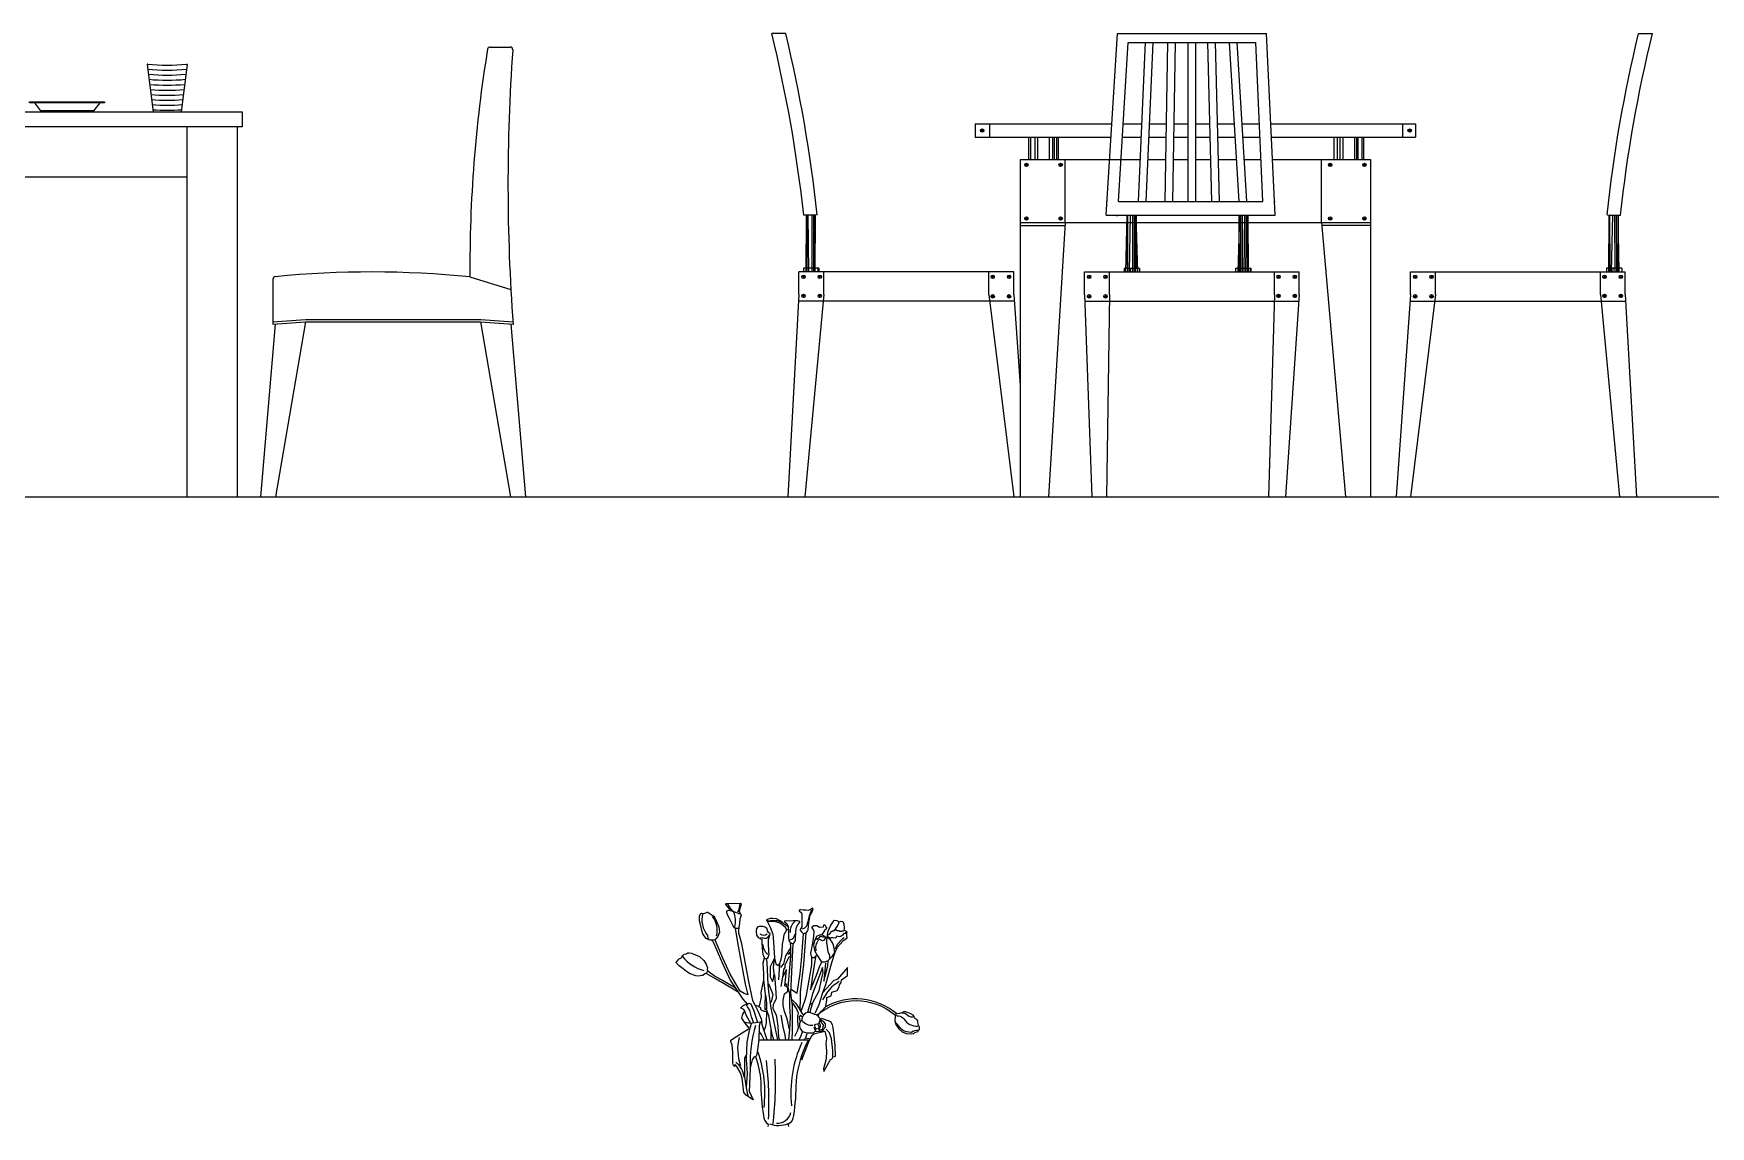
# Model space of a CAD drawing. Header units: inches. Extents: x 10 to 52.5, y 12.2 to 37.
# Drawn here: x 38.372 to 41.726, y 21.938 to 24.125 of the extents above; entities that cross this region are included whole.
import ezdxf

# ---------------------------------------------------------------- set-up
doc = ezdxf.new("R2010")
doc.units = ezdxf.units.IN
doc.header["$MEASUREMENT"] = 0
doc.layers.add('02', color=2, linetype='Continuous')
doc.layers.add('1', color=1, linetype='Continuous')

msp = doc.modelspace()

# ---------------------------------------------------------------- linework, layer by layer
at = {"layer": '02'}
for p, q in [((38.5997, 24.0627), (38.6115, 23.9677)), ((38.6794, 24.0627), (38.6675, 23.9677)), ((38.3739, 23.9857), (38.3864, 23.9697)), ((38.5049, 23.9857), (38.4924, 23.9697)), ((38.3856, 23.9707), (38.4932, 23.9707)), ((40.3666, 23.8727), (40.3666, 23.917)), ((40.375, 23.8727), (40.375, 23.917)), ((40.4108, 23.8727), (40.4108, 23.917)), ((40.4139, 23.8727), (40.4139, 23.917)), ((40.4186, 23.8727), (40.4186, 23.917)), ((40.9797, 23.8727), (40.9797, 23.917)), ((40.9855, 23.8727), (40.9855, 23.917)), ((41.0186, 23.8727), (41.0186, 23.917)), ((41.0213, 23.8727), (41.0213, 23.917)), ((41.0291, 23.8727), (41.0291, 23.917)), ((38.0994, 23.8377), (38.6794, 23.8377)), ((39.9173, 23.6477), (39.9179, 23.7614)), ((39.9196, 23.6477), (39.9192, 23.7614)), ((39.9224, 23.6477), (39.9213, 23.7614)), ((39.9294, 23.6477), (39.9291, 23.7614)), ((39.9328, 23.6477), (39.9325, 23.7614)), ((39.9346, 23.6553), (39.9346, 23.7614)), ((39.9356, 23.6477), (39.9359, 23.7614)), ((40.5567, 23.6477), (40.5594, 23.7614)), ((40.5608, 23.6477), (40.5607, 23.7614)), ((40.5636, 23.6477), (40.5662, 23.7614)), ((40.5706, 23.6477), (40.5706, 23.7614)), ((40.574, 23.6477), (40.574, 23.7614)), ((40.5761, 23.6553), (40.5761, 23.7614)), ((40.5768, 23.6477), (40.5771, 23.7614)), ((40.5808, 23.6477), (40.5774, 23.7614)), ((40.7813, 23.6477), (40.7846, 23.7614)), ((40.7836, 23.6477), (40.7833, 23.7614)), ((40.7864, 23.6477), (40.7866, 23.7614)), ((40.7897, 23.6477), (40.7901, 23.7614)), ((40.7934, 23.6477), (40.7945, 23.7614)), ((40.7968, 23.6477), (40.7979, 23.7614)), ((40.7996, 23.6477), (40.8, 23.7614)), ((40.8019, 23.6477), (40.8013, 23.7614)), ((41.5228, 23.6477), (41.5234, 23.7614)), ((41.5251, 23.6477), (41.5247, 23.7614)), ((41.5279, 23.6477), (41.5302, 23.7614)), ((41.5349, 23.6477), (41.5346, 23.7614)), ((41.5383, 23.6477), (41.538, 23.7614)), ((41.5411, 23.6477), (41.5411, 23.7614)), ((41.5434, 23.6477), (41.5414, 23.7614)), ((39.941, 23.6477), (39.941, 23.6553)), ((40.5669, 23.6477), (40.5669, 23.6553)), ((40.8059, 23.6477), (40.8059, 23.6553)), ((41.5313, 23.6477), (41.5313, 23.6553)), ((38.851, 23.6332), (38.851, 23.5431)), ((39.245, 23.6377), (39.3265, 23.6127)), ((38.8557, 23.5434), (38.826, 23.1977)), ((38.916, 23.5477), (38.856, 23.1977)), ((38.916, 23.5477), (39.266, 23.5477)), ((39.266, 23.5477), (39.3261, 23.1977)), ((39.3264, 23.5434), (39.3561, 23.1977)), ((39.8227, 22.1113), (39.9219, 22.1113)), ((39.8415, 21.9381), (39.8415, 21.9381)), ((39.8822, 21.9381), (39.8822, 21.9381))]:
    msp.add_line(p, q, dxfattribs=at)
for points in [[(39.9124, 23.7612, 0.033214), (39.8484, 24.1247, 0.033214)], [(39.9394, 23.7622, 0.032162), (39.8765, 24.1247, 0.032162)], [(41.519, 23.7622, -0.032162), (41.5819, 24.1247)], [(41.546, 23.7612, -0.033214), (41.61, 24.1247)], [(39.2803, 24.0936, 0.04286), (39.245, 23.6377)], [(39.245, 23.6377, 0.050178), (38.8556, 23.6381)], [(38.8507, 23.5481), (38.9158, 23.5527, -0.017552), (38.9163, 23.5527), (39.2661, 23.5527, -0.017552), (39.2666, 23.5526), (39.3318, 23.5481)], [(38.851, 23.5431), (38.916, 23.5477, -0.017552), (38.9162, 23.5477)], [(39.266, 23.5477, -0.017552), (39.2662, 23.5477), (39.3314, 23.5431)], [(39.7108, 22.3645, 0.173191), (39.7102, 22.3416, 0.123035), (39.7199, 22.3201, 0.096598), (39.7224, 22.3116, 0.096598)], [(40.0961, 22.1607, 0.068246), (40.102, 22.1592, -0.202931), (40.1127, 22.1532, 0.273528), (40.1405, 22.1389, 0.273528)], [(40.0973, 22.1464, 0.310161), (40.1277, 22.1269, -0.148959), (40.1417, 22.1309)], [(40.1085, 22.1655, -0.214359), (40.1203, 22.1609, 0.272116), (40.1333, 22.1578, 0.272116)], [(39.9219, 22.1113, 0.100741), (39.8971, 22.0276, -0.035429), (39.8919, 21.9601, -0.225476), (39.8822, 21.9427)], [(39.8161, 22.0779, -0.058912), (39.8266, 22.0276, 0.035429), (39.8318, 21.9601, 0.225476), (39.8415, 21.9427)]]:
    msp.add_lwpolyline(points, format="xyb", dxfattribs=at)
for points in [[(39.8765, 24.1247), (39.8484, 24.1247)], [(40.5171, 23.7614), (40.5401, 24.1247)], [(40.5401, 24.1247), (40.8378, 24.1247)], [(40.8551, 23.7613), (40.8378, 24.1247)], [(41.5819, 24.1247), (41.61, 24.1247)], [(39.2852, 24.0977), (39.3256, 24.0977)], [(40.5422, 23.7884), (40.561, 24.1067)], [(40.561, 24.1067), (40.8166, 24.1067)], [(40.5955, 24.1074), (40.5811, 23.7884)], [(40.6108, 24.1067), (40.5964, 23.7884)], [(40.6398, 24.1069), (40.6347, 23.7887)], [(40.6551, 24.1067), (40.65, 23.7884)], [(40.6807, 24.1067), (40.6806, 23.7884)], [(40.696, 24.1067), (40.6959, 23.7884)], [(40.7202, 24.1067), (40.7281, 23.7884)], [(40.7355, 24.1071), (40.7434, 23.7884)], [(40.7631, 24.1067), (40.7824, 23.7883)], [(40.7783, 24.1076), (40.7977, 23.7883)], [(40.8306, 23.7883), (40.8166, 24.1067)], [(38.4924, 23.9677), (38.4924, 23.9697), (38.3864, 23.9697), (38.3864, 23.9677)], [(40.2555, 23.944), (40.5287, 23.944)], [(40.2555, 23.944), (40.2555, 23.917)], [(40.2841, 23.944), (40.2841, 23.917)], [(40.5514, 23.944), (40.5881, 23.944)], [(40.6034, 23.944), (40.6372, 23.944)], [(40.6525, 23.944), (40.6806, 23.944)], [(40.6959, 23.944), (40.7242, 23.944)], [(40.7395, 23.944), (40.7729, 23.944)], [(40.7883, 23.944), (40.8237, 23.944)], [(40.8464, 23.944), (41.136, 23.944)], [(41.11, 23.944), (41.11, 23.917)], [(41.136, 23.944), (41.136, 23.917)], [(38.6794, 23.1977), (38.6794, 23.9377)], [(38.7794, 23.9377), (38.7794, 23.1977)], [(40.2555, 23.917), (40.527, 23.917)], [(40.2658, 23.9306), (40.2728, 23.9305)], [(40.2694, 23.934), (40.2695, 23.9271)], [(40.3618, 23.917), (40.3618, 23.8727)], [(40.3798, 23.917), (40.3798, 23.8727)], [(40.4034, 23.917), (40.4034, 23.8727)], [(40.4214, 23.917), (40.4214, 23.8727)], [(40.5498, 23.917), (40.5869, 23.917)], [(40.6022, 23.917), (40.6368, 23.917)], [(40.6521, 23.917), (40.6806, 23.917)], [(40.6959, 23.917), (40.7249, 23.917)], [(40.7402, 23.917), (40.7746, 23.917)], [(40.7899, 23.917), (40.8249, 23.917)], [(40.8477, 23.917), (41.136, 23.917)], [(40.9723, 23.917), (40.9723, 23.8727)], [(40.9903, 23.917), (40.9903, 23.8727)], [(41.0138, 23.917), (41.0138, 23.8727)], [(41.0318, 23.917), (41.0318, 23.8727)], [(41.1209, 23.9306), (41.1278, 23.9305)], [(41.1245, 23.934), (41.1246, 23.9271)], [(40.3455, 23.8727), (40.3455, 23.1977)], [(40.3455, 23.8727), (40.5849, 23.8727)], [(40.3543, 23.8618), (40.3613, 23.8618)], [(40.358, 23.8653), (40.358, 23.8584)], [(40.4227, 23.8618), (40.4297, 23.8618)], [(40.4264, 23.8653), (40.4264, 23.8584)], [(40.4355, 23.7467), (40.4355, 23.8727)], [(40.6002, 23.8727), (40.6361, 23.8727)], [(40.6514, 23.8727), (40.6806, 23.8727)], [(40.6959, 23.8727), (40.726, 23.8727)], [(40.7413, 23.8727), (40.7773, 23.8727)], [(40.7926, 23.8727), (40.8269, 23.8727)], [(40.8498, 23.8727), (41.046, 23.8727)], [(40.9476, 23.7467), (40.9476, 23.8727)], [(40.9618, 23.8618), (40.9687, 23.8618)], [(40.9654, 23.8653), (40.9655, 23.8584)], [(41.0302, 23.8618), (41.0371, 23.8618)], [(41.0338, 23.8653), (41.0339, 23.8584)], [(41.046, 23.8727), (41.046, 23.1977)], [(40.5172, 23.7884), (40.5196, 23.7884)], [(40.5422, 23.7884), (40.8306, 23.7883)], [(40.8531, 23.7883), (40.8551, 23.7883)], [(39.9394, 23.7622), (39.9124, 23.7612)], [(39.9359, 23.7612), (39.9124, 23.7612)], [(40.3455, 23.7467), (41.046, 23.7467)], [(40.3543, 23.7547), (40.3613, 23.7546)], [(40.358, 23.7581), (40.358, 23.7512)], [(40.4355, 23.7467), (40.4018, 23.1977)], [(40.4227, 23.7547), (40.4297, 23.7546)], [(40.4264, 23.7581), (40.4264, 23.7512)], [(40.5171, 23.7614), (40.8551, 23.7613)], [(40.5396, 23.7594), (40.5397, 23.7614)], [(40.5594, 23.7614), (40.5594, 23.6553)], [(40.5774, 23.7614), (40.5774, 23.6553)], [(40.8326, 23.7597), (40.8325, 23.7613)], [(40.9476, 23.7467), (40.9958, 23.1977)], [(40.9618, 23.7547), (40.9687, 23.7546)], [(40.9654, 23.7581), (40.9655, 23.7512)], [(41.0302, 23.7547), (41.0371, 23.7546)], [(41.0338, 23.7581), (41.0339, 23.7512)], [(41.519, 23.7622), (41.546, 23.7612)], [(41.5225, 23.7612), (41.546, 23.7612)], [(41.5234, 23.7614), (41.5234, 23.6553)], [(41.5414, 23.7614), (41.5414, 23.6553)], [(40.3455, 23.7405), (40.4355, 23.7405)], [(40.9476, 23.7412), (41.046, 23.7412)], [(40.3324, 23.6477), (39.903, 23.6477)], [(39.903, 23.6027), (39.903, 23.6477)], [(39.9123, 23.6553), (39.9123, 23.6477)], [(39.9429, 23.6553), (39.9123, 23.6553)], [(39.9429, 23.6553), (39.9429, 23.6477)], [(39.9528, 23.6027), (39.9528, 23.6477)], [(40.2826, 23.6027), (40.2826, 23.6477)], [(40.3324, 23.6027), (40.3324, 23.6477)], [(40.474, 23.6027), (40.474, 23.6477)], [(40.474, 23.6477), (40.9034, 23.6477)], [(40.5238, 23.6027), (40.5238, 23.6477)], [(40.5535, 23.6553), (40.5535, 23.6477)], [(40.5535, 23.6553), (40.5841, 23.6553)], [(40.5841, 23.6553), (40.5841, 23.6477)], [(40.7762, 23.6553), (40.7762, 23.6477)], [(40.7762, 23.6553), (40.8069, 23.6553)], [(40.8069, 23.6553), (40.8069, 23.6477)], [(40.8536, 23.6027), (40.8536, 23.6477)], [(40.9034, 23.6027), (40.9034, 23.6477)], [(41.126, 23.6477), (41.5554, 23.6477)], [(41.126, 23.6027), (41.126, 23.6477)], [(41.1758, 23.6027), (41.1758, 23.6477)], [(41.5056, 23.6027), (41.5056, 23.6477)], [(41.5178, 23.6553), (41.5178, 23.6477)], [(41.5484, 23.6553), (41.5178, 23.6553)], [(41.5484, 23.6553), (41.5484, 23.6477)], [(41.5554, 23.6027), (41.5554, 23.6477)], [(39.9154, 23.6379), (39.9085, 23.6378)], [(39.9118, 23.6413), (39.9117, 23.6344)], [(39.948, 23.6379), (39.9411, 23.6378)], [(39.9444, 23.6413), (39.9443, 23.6344)], [(40.2939, 23.6379), (40.287, 23.6378)], [(40.2903, 23.6413), (40.2902, 23.6344)], [(40.3266, 23.6379), (40.3196, 23.6378)], [(40.323, 23.6413), (40.3229, 23.6344)], [(40.4799, 23.6379), (40.4868, 23.6378)], [(40.4835, 23.6413), (40.4836, 23.6344)], [(40.5125, 23.6379), (40.5194, 23.6378)], [(40.5161, 23.6413), (40.5162, 23.6344)], [(40.8584, 23.6379), (40.8653, 23.6378)], [(40.862, 23.6413), (40.8621, 23.6344)], [(40.891, 23.6379), (40.898, 23.6378)], [(40.8946, 23.6413), (40.8947, 23.6344)], [(41.1318, 23.6379), (41.1388, 23.6378)], [(41.1354, 23.6413), (41.1355, 23.6344)], [(41.1644, 23.6379), (41.1714, 23.6378)], [(41.1681, 23.6413), (41.1681, 23.6344)], [(41.5103, 23.6379), (41.5173, 23.6378)], [(41.514, 23.6413), (41.514, 23.6344)], [(41.543, 23.6379), (41.5499, 23.6378)], [(41.5466, 23.6413), (41.5467, 23.6344)], [(39.903, 23.6027), (39.8807, 23.1977)], [(40.3317, 23.5892), (39.9039, 23.5892)], [(39.9154, 23.5997), (39.9085, 23.5996)], [(39.9118, 23.6031), (39.9117, 23.5962)], [(39.9528, 23.6027), (39.9147, 23.1977)], [(39.948, 23.5997), (39.9411, 23.5996)], [(39.9444, 23.6031), (39.9443, 23.5962)], [(40.2826, 23.6027), (40.3323, 23.1977)], [(40.2939, 23.5988), (40.287, 23.5988)], [(40.2903, 23.6023), (40.2902, 23.5953)], [(40.3266, 23.5988), (40.3196, 23.5988)], [(40.323, 23.6023), (40.3229, 23.5953)], [(40.3324, 23.6027), (40.3455, 23.4202)], [(40.474, 23.6027), (40.4889, 23.1977)], [(40.4748, 23.5892), (40.9025, 23.5892)], [(40.4799, 23.5988), (40.4868, 23.5988)], [(40.4835, 23.6023), (40.4836, 23.5953)], [(40.5125, 23.5988), (40.5194, 23.5988)], [(40.5161, 23.6023), (40.5162, 23.5953)], [(40.5238, 23.6027), (40.5182, 23.1977)], [(40.8536, 23.6027), (40.8417, 23.1977)], [(40.8584, 23.5997), (40.8653, 23.5996)], [(40.862, 23.6031), (40.8621, 23.5962)], [(40.9034, 23.6027), (40.8757, 23.1977)], [(40.891, 23.5997), (40.898, 23.5996)], [(40.8946, 23.6031), (40.8947, 23.5962)], [(41.126, 23.6027), (41.0969, 23.1977)], [(41.1758, 23.6027), (41.1261, 23.1977)], [(41.1267, 23.5892), (41.5561, 23.5892)], [(41.1318, 23.5988), (41.1388, 23.5988)], [(41.1354, 23.6023), (41.1355, 23.5953)], [(41.1644, 23.5988), (41.1714, 23.5988)], [(41.1681, 23.6023), (41.1681, 23.5953)], [(41.5056, 23.6027), (41.5437, 23.1977)], [(41.5103, 23.5997), (41.5173, 23.5996)], [(41.514, 23.6031), (41.514, 23.5962)], [(41.543, 23.5997), (41.5499, 23.5996)], [(41.5466, 23.6031), (41.5467, 23.5962)], [(41.5554, 23.6027), (41.5777, 23.1977)], [(39.7658, 22.3706), (39.7643, 22.3733), (39.7607, 22.3772), (39.7567, 22.3823), (39.7565, 22.3836), (39.7571, 22.3844), (39.7628, 22.3844), (39.7765, 22.3846), (39.7841, 22.3844), (39.7863, 22.3846), (39.7876, 22.3838), (39.7863, 22.3772), (39.7827, 22.3667)], [(39.7825, 22.3341), (39.7778, 22.3343), (39.7741, 22.3354), (39.7716, 22.3392), (39.7675, 22.3477), (39.7633, 22.3552), (39.7596, 22.3625), (39.7584, 22.3674), (39.7587, 22.3698), (39.7605, 22.3704), (39.762, 22.3708), (39.7678, 22.3697), (39.7763, 22.3667), (39.7825, 22.3644), (39.7854, 22.3642), (39.7856, 22.365), (39.7846, 22.3665), (39.7827, 22.3667)], [(39.9035, 22.3704), (39.9034, 22.3693), (39.9077, 22.3658), (39.9088, 22.3624), (39.9087, 22.3375), (39.9066, 22.3344), (39.905, 22.3317), (39.9079, 22.3272), (39.9117, 22.3232), (39.915, 22.3246), (39.9168, 22.3245), (39.9175, 22.3257), (39.9201, 22.3289), (39.9214, 22.3313), (39.9219, 22.3392), (39.9232, 22.3503), (39.9251, 22.3605), (39.9296, 22.3674), (39.9312, 22.3727), (39.9303, 22.3745), (39.9282, 22.3738), (39.9253, 22.3717), (39.9211, 22.3701), (39.9167, 22.3706), (39.9113, 22.3711), (39.9067, 22.3716), (39.905, 22.3717), (39.9035, 22.3704)], [(39.7306, 22.3091), (39.7292, 22.3107), (39.7261, 22.3107), (39.7224, 22.3116), (39.7171, 22.3144), (39.7132, 22.3197), (39.7108, 22.3236), (39.7088, 22.3302), (39.7066, 22.3394), (39.7042, 22.3492), (39.704, 22.3595), (39.7066, 22.3643), (39.7086, 22.3648), (39.7129, 22.3643), (39.7169, 22.3652), (39.7193, 22.3667), (39.7208, 22.3665), (39.7235, 22.365), (39.7294, 22.361), (39.7329, 22.3586), (39.7344, 22.3556), (39.7386, 22.3468), (39.7425, 22.3376), (39.7439, 22.3271), (39.741, 22.3181), (39.7362, 22.3127), (39.7349, 22.3113), (39.7311, 22.3105), (39.7292, 22.3107)], [(39.7752, 22.3351), (39.7801, 22.3059), (39.7955, 22.2225), (39.8006, 22.2013), (39.7935, 22.2039), (39.7852, 22.209), (39.7653, 22.243), (39.7505, 22.2745), (39.7351, 22.311)], [(39.7854, 22.3642), (39.7869, 22.3629), (39.7873, 22.3605), (39.7858, 22.3569), (39.7846, 22.3537), (39.7839, 22.345), (39.7827, 22.3364), (39.7825, 22.3341)], [(39.8334, 22.2751), (39.8363, 22.2739), (39.8379, 22.2732), (39.8407, 22.2752), (39.8419, 22.2776), (39.8434, 22.2829), (39.8427, 22.2875), (39.8427, 22.2901), (39.8419, 22.3025), (39.8421, 22.3122), (39.845, 22.3209), (39.8452, 22.3234), (39.8423, 22.3264), (39.8399, 22.3298), (39.8393, 22.3341), (39.8383, 22.3349), (39.8348, 22.3371), (39.8314, 22.3383), (39.8233, 22.3379), (39.8208, 22.3373), (39.818, 22.3339), (39.8176, 22.3296), (39.818, 22.3209), (39.8213, 22.3161), (39.8263, 22.3138), (39.8271, 22.3153), (39.8286, 22.3161), (39.8306, 22.3155), (39.8342, 22.3145), (39.8385, 22.3151), (39.8395, 22.3163), (39.8417, 22.3181), (39.8438, 22.3205), (39.8451, 22.3221)], [(39.8378, 22.3515), (39.8456, 22.3371), (39.8504, 22.323), (39.852, 22.3078), (39.8539, 22.2751), (39.857, 22.2637), (39.8615, 22.2601), (39.8648, 22.2642), (39.8657, 22.2691), (39.8687, 22.2786), (39.8693, 22.2885), (39.8699, 22.3026), (39.8723, 22.3119), (39.8735, 22.3224), (39.8789, 22.3314), (39.8819, 22.3326), (39.8819, 22.3365), (39.8789, 22.3395), (39.8735, 22.3431), (39.8693, 22.3467), (39.8642, 22.3503), (39.8579, 22.3536), (39.851, 22.3539), (39.8456, 22.3539), (39.8378, 22.3515), (39.8412, 22.3498), (39.8462, 22.3503), (39.851, 22.3506), (39.8564, 22.3503), (39.86, 22.35), (39.8675, 22.347), (39.8714, 22.3449)], [(39.8819, 22.3326), (39.8819, 22.3297), (39.8822, 22.3176), (39.883, 22.3094), (39.8854, 22.3066), (39.8887, 22.3043), (39.8912, 22.304), (39.8928, 22.3051), (39.8958, 22.3099), (39.8963, 22.313), (39.8968, 22.3282), (39.8979, 22.3368), (39.9006, 22.3417), (39.905, 22.3465), (39.9048, 22.3479), (39.9002, 22.3495), (39.8952, 22.3495), (39.8914, 22.3493), (39.885, 22.349), (39.8784, 22.3492), (39.8752, 22.3488), (39.8738, 22.349), (39.8734, 22.348), (39.8787, 22.3439), (39.8804, 22.3398), (39.8819, 22.3365)], [(39.9398, 22.2807), (39.9374, 22.2805), (39.9361, 22.2777), (39.9325, 22.2753), (39.9301, 22.2753), (39.9284, 22.2777), (39.9272, 22.2798), (39.9268, 22.2846), (39.9279, 22.2911), (39.9314, 22.3087), (39.9329, 22.3189), (39.9331, 22.3288), (39.9307, 22.3332), (39.929, 22.3366), (39.9303, 22.3384), (39.9329, 22.3401), (39.9387, 22.3401), (39.9437, 22.3371), (39.9518, 22.3375), (39.9526, 22.3399), (39.9526, 22.3416), (39.9539, 22.3416), (39.955, 22.3408), (39.9561, 22.3382), (39.9583, 22.3369), (39.9583, 22.3345), (39.957, 22.3325), (39.9542, 22.3301), (39.952, 22.3269), (39.9503, 22.3243), (39.9489, 22.3219), (39.9485, 22.3215)], [(39.9594, 22.3158), (39.9602, 22.3199), (39.9609, 22.3269), (39.965, 22.3384), (39.9709, 22.3468), (39.9741, 22.3507), (39.9787, 22.3503), (39.9832, 22.3473), (39.9872, 22.349), (39.9908, 22.3481), (39.9926, 22.3436), (39.993, 22.3343), (39.9928, 22.3308), (39.9965, 22.3297), (39.9991, 22.3269), (39.9982, 22.326), (39.9982, 22.3202), (39.9987, 22.3156), (39.9974, 22.3132), (39.9908, 22.3091), (39.9802, 22.297), (39.9752, 22.2874), (39.9747, 22.2864)], [(39.7306, 22.3091), (39.748, 22.2687), (39.7653, 22.2309), (39.791, 22.193), (39.7998, 22.1821)], [(39.8154, 22.1802), (39.8109, 22.1898), (39.8019, 22.2315), (39.7884, 22.3033), (39.7826, 22.3245), (39.7826, 22.3341)], [(39.8263, 22.3138), (39.8279, 22.3138), (39.8284, 22.312), (39.8286, 22.307), (39.8294, 22.2948), (39.8306, 22.2823), (39.8322, 22.2792), (39.8332, 22.2758), (39.8334, 22.2751)], [(39.8854, 22.3066), (39.886, 22.2956), (39.886, 22.279), (39.8809, 22.2161), (39.8841, 22.2039), (39.8841, 22.1789), (39.8854, 22.1577), (39.8841, 22.1321), (39.8821, 22.1113)], [(39.8891, 22.1113), (39.8899, 22.1295), (39.8899, 22.1802), (39.8867, 22.2046), (39.8873, 22.2193), (39.8912, 22.304)], [(39.8873, 22.2129), (39.8937, 22.2084), (39.8995, 22.2046), (39.9053, 22.2443), (39.9078, 22.2706), (39.9117, 22.3232)], [(39.9168, 22.3245), (39.9123, 22.2629), (39.9053, 22.2071), (39.9053, 22.193), (39.9046, 22.1731), (39.9072, 22.1686), (39.9156, 22.1917), (39.9181, 22.2007), (39.9265, 22.2495), (39.9284, 22.2623), (39.9284, 22.2777)], [(39.9459, 22.3214), (39.9386, 22.3187), (39.9354, 22.3127), (39.9321, 22.3019), (39.934, 22.29), (39.9402, 22.2797), (39.9473, 22.2683), (39.9489, 22.2675), (39.956, 22.2675), (39.9611, 22.2702), (39.9666, 22.2753), (39.9693, 22.2783), (39.9733, 22.2843), (39.9747, 22.2862), (39.9733, 22.2946), (39.972, 22.3005), (39.9693, 22.3065), (39.966, 22.3114), (39.9609, 22.3152), (39.9573, 22.3157), (39.9538, 22.3182), (39.95, 22.3206), (39.9459, 22.3214)], [(39.9552, 22.3144), (39.9519, 22.3103), (39.9497, 22.3095), (39.9462, 22.3114), (39.9419, 22.3127), (39.9378, 22.3127), (39.9348, 22.3106)], [(39.9383, 22.3135), (39.9443, 22.3163), (39.9465, 22.3192)], [(39.9552, 22.316), (39.9514, 22.3165), (39.9476, 22.3184)], [(39.9552, 22.3144), (39.9571, 22.3157)], [(39.9587, 22.3135), (39.9583, 22.3115), (39.958, 22.3098), (39.958, 22.3083), (39.958, 22.3069), (39.9581, 22.3056), (39.9583, 22.3044), (39.9585, 22.3032), (39.9587, 22.302), (39.9589, 22.3007), (39.9591, 22.2994), (39.9593, 22.298), (39.9595, 22.2967), (39.9596, 22.2954), (39.9598, 22.2941), (39.9599, 22.2929), (39.96, 22.2919), (39.9601, 22.2909), (39.9602, 22.2901), (39.9604, 22.2893), (39.9605, 22.2887), (39.9606, 22.2881), (39.9608, 22.2875), (39.9609, 22.287), (39.9611, 22.2866), (39.9613, 22.2861), (39.9616, 22.2857), (39.9618, 22.2852), (39.9621, 22.2847), (39.9624, 22.2842), (39.9627, 22.2836), (39.963, 22.2829), (39.9632, 22.2822), (39.9635, 22.2813), (39.9638, 22.2804), (39.9639, 22.2795), (39.9641, 22.2785), (39.9641, 22.2775), (39.964, 22.2764), (39.9637, 22.2755), (39.9633, 22.2745)], [(39.9978, 22.3283), (39.9974, 22.3258), (39.995, 22.326), (39.9956, 22.3232), (39.9924, 22.3241), (39.9898, 22.3208), (39.9867, 22.318), (39.9839, 22.3178), (39.9787, 22.3189), (39.977, 22.3167), (39.9754, 22.315), (39.9704, 22.3156), (39.9676, 22.3156), (39.965, 22.3143), (39.9626, 22.3165), (39.96, 22.3165)], [(39.9929, 22.3301), (39.9917, 22.3294), (39.9906, 22.3289), (39.9897, 22.3285), (39.9889, 22.3282), (39.9882, 22.328), (39.9876, 22.3279), (39.9871, 22.3279), (39.9866, 22.3279), (39.9862, 22.3279), (39.9858, 22.328), (39.9855, 22.328), (39.9852, 22.3281), (39.9849, 22.3282), (39.9846, 22.3283), (39.9844, 22.3284), (39.9842, 22.3285), (39.984, 22.3286), (39.9838, 22.3288), (39.9836, 22.3289), (39.9834, 22.329), (39.9832, 22.3291), (39.983, 22.3292), (39.9828, 22.3293), (39.9826, 22.3294), (39.9824, 22.3295), (39.9821, 22.3295), (39.9819, 22.3296), (39.9816, 22.3296), (39.9813, 22.3297), (39.981, 22.3297), (39.9807, 22.3297), (39.9805, 22.3298), (39.9802, 22.3298), (39.98, 22.3298), (39.9797, 22.3298), (39.9795, 22.3298), (39.9793, 22.3298), (39.9791, 22.3299), (39.9789, 22.3299), (39.9786, 22.33), (39.9784, 22.3301), (39.9782, 22.3302), (39.9779, 22.3304), (39.9777, 22.3305), (39.9775, 22.3306), (39.9772, 22.3307), (39.977, 22.3308), (39.9768, 22.3309), (39.9765, 22.3309), (39.9763, 22.3309), (39.9761, 22.3308), (39.9759, 22.3307), (39.9756, 22.3306), (39.9754, 22.3305), (39.9752, 22.3304), (39.9749, 22.3303), (39.9747, 22.3302), (39.9744, 22.3301), (39.9741, 22.3299), (39.9739, 22.3298), (39.9735, 22.3297), (39.9732, 22.3296), (39.9728, 22.3295), (39.9724, 22.3294), (39.972, 22.3292), (39.9715, 22.3291), (39.971, 22.3289), (39.9705, 22.3287), (39.97, 22.3286), (39.9695, 22.3284), (39.969, 22.3282), (39.9685, 22.3281), (39.9681, 22.3279), (39.9677, 22.3278), (39.9674, 22.3276), (39.9671, 22.3274), (39.9668, 22.3273), (39.9666, 22.3271), (39.9664, 22.3269), (39.9662, 22.3267), (39.966, 22.3265), (39.9659, 22.3263), (39.9658, 22.326), (39.9658, 22.3258), (39.9657, 22.3255), (39.9656, 22.3253), (39.9655, 22.325), (39.9653, 22.3247), (39.9652, 22.3245), (39.965, 22.3242), (39.9648, 22.324), (39.9646, 22.3237), (39.9643, 22.3235), (39.9641, 22.3233), (39.9639, 22.3231), (39.9637, 22.3229), (39.9635, 22.3227), (39.9633, 22.3225), (39.9631, 22.3224), (39.9629, 22.3222), (39.9628, 22.322), (39.9626, 22.3219), (39.9624, 22.3217), (39.9622, 22.3215), (39.9619, 22.3214), (39.9617, 22.3212), (39.9615, 22.3211), (39.9613, 22.3211), (39.9611, 22.3211), (39.9609, 22.3213), (39.9608, 22.3216), (39.9608, 22.3221)], [(39.7176, 22.2441), (39.7146, 22.2436), (39.7122, 22.2413), (39.7104, 22.2402), (39.7079, 22.2399), (39.7027, 22.2388), (39.697, 22.2394), (39.6854, 22.2436), (39.6781, 22.2481), (39.6713, 22.2535), (39.6634, 22.2597), (39.6577, 22.2649), (39.6575, 22.2662), (39.66, 22.2694), (39.6612, 22.2713), (39.6637, 22.2742), (39.667, 22.2746), (39.6689, 22.2771), (39.6707, 22.2803), (39.6734, 22.283), (39.6772, 22.2837), (39.6806, 22.2853), (39.6834, 22.2856), (39.6883, 22.2849), (39.704, 22.278), (39.7124, 22.2703), (39.7171, 22.2631), (39.7201, 22.2553), (39.7196, 22.2524), (39.7197, 22.2504), (39.7208, 22.2492), (39.7194, 22.2486), (39.7187, 22.2463), (39.7181, 22.2451), (39.7161, 22.2439)], [(39.8334, 22.2751), (39.8308, 22.2649), (39.8321, 22.2437), (39.8321, 22.2315), (39.8353, 22.2026), (39.8366, 22.1981), (39.8379, 22.1847), (39.8378, 22.1729)], [(39.8605, 22.1113), (39.8565, 22.1301), (39.8513, 22.1564), (39.8475, 22.175), (39.843, 22.2084), (39.8411, 22.2219), (39.8391, 22.2668), (39.8379, 22.2732)], [(39.8539, 22.2751), (39.8456, 22.2572), (39.8456, 22.2373), (39.8501, 22.2283), (39.852, 22.2334), (39.8533, 22.2437)], [(39.8533, 22.2437), (39.852, 22.2559), (39.8539, 22.2751)], [(39.886, 22.2956), (39.8757, 22.2796), (39.8719, 22.2636), (39.8674, 22.2584), (39.8661, 22.2559)], [(39.8674, 22.218), (39.8712, 22.2405), (39.8725, 22.252), (39.8751, 22.2559), (39.8751, 22.2616), (39.8834, 22.2777), (39.886, 22.279)], [(39.8847, 22.2867), (39.8822, 22.2828), (39.8854, 22.2841)], [(39.9361, 22.2777), (39.9297, 22.2392), (39.9258, 22.2116), (39.938, 22.2405), (39.9438, 22.2572), (39.9489, 22.2674)], [(39.956, 22.2649), (39.9528, 22.2289), (39.9605, 22.2597), (39.9611, 22.27)], [(39.9746, 22.286), (39.9682, 22.2655), (39.956, 22.2212)], [(39.7813, 22.2065), (39.7565, 22.2214), (39.7359, 22.2335), (39.7176, 22.2441)], [(39.7208, 22.2492), (39.7359, 22.2383), (39.7499, 22.2309), (39.7759, 22.2153)], [(39.8539, 22.2424), (39.8565, 22.2058), (39.8571, 22.1937), (39.8513, 22.1821), (39.8507, 22.1744), (39.8571, 22.1616), (39.861, 22.1385), (39.8623, 22.116), (39.8646, 22.1113)], [(39.8629, 22.2315), (39.8648, 22.2642)], [(39.8841, 22.1321), (39.8796, 22.1532), (39.8738, 22.168), (39.8712, 22.1802), (39.8712, 22.1911), (39.8738, 22.2033), (39.8809, 22.209), (39.8809, 22.2161), (39.8745, 22.2193), (39.877, 22.2373), (39.8783, 22.252), (39.8706, 22.2379)], [(39.9502, 22.2559), (39.9303, 22.2033), (39.9245, 22.1827), (39.9303, 22.1847), (39.9432, 22.2097), (39.9477, 22.2321), (39.9515, 22.2463), (39.9502, 22.2559)], [(39.94, 22.1597), (39.9477, 22.1686), (39.9566, 22.1783), (39.9586, 22.1917), (39.9586, 22.1962), (39.9676, 22.1994), (39.9688, 22.2071), (39.9791, 22.2103), (39.983, 22.2174), (39.9843, 22.2212), (39.9875, 22.2264), (39.9881, 22.2315), (39.9997, 22.2398), (39.9997, 22.2533), (40.0003, 22.2559), (39.9798, 22.2328), (39.9772, 22.2315), (39.9727, 22.2302), (39.9502, 22.2052), (39.9425, 22.1815), (39.9348, 22.1641)], [(39.8321, 22.2315), (39.8269, 22.2058), (39.8276, 22.1975), (39.8237, 22.1815), (39.8224, 22.1783), (39.8154, 22.1802)], [(39.8353, 22.2026), (39.8346, 22.1789), (39.8346, 22.1718), (39.8366, 22.1725), (39.8372, 22.1744)], [(39.8423, 22.2244), (39.8475, 22.211), (39.8507, 22.202), (39.8475, 22.1866)], [(39.8757, 22.2244), (39.879, 22.22)], [(39.956, 22.2212), (39.9502, 22.2052)], [(39.806, 22.1455), (39.7982, 22.1594), (39.7946, 22.1686), (39.7926, 22.1723), (39.7889, 22.1738), (39.7858, 22.1748), (39.7905, 22.1795), (39.7972, 22.1826), (39.7998, 22.1821), (39.8029, 22.1847), (39.807, 22.1831), (39.8127, 22.1697), (39.8197, 22.1464)], [(39.8034, 22.1346), (39.7951, 22.1449), (39.7884, 22.1547), (39.791, 22.163), (39.7946, 22.1686)], [(39.8125, 22.1449), (39.8081, 22.1573), (39.805, 22.171), (39.8003, 22.1774), (39.7972, 22.1826)], [(39.8154, 22.1802), (39.8208, 22.1697), (39.8271, 22.1531), (39.8286, 22.1469)], [(39.8379, 22.168), (39.8332, 22.1679), (39.8289, 22.1703), (39.8268, 22.1724), (39.8268, 22.1751), (39.8235, 22.1766), (39.8224, 22.1783)], [(39.8379, 22.168), (39.8372, 22.1455), (39.8353, 22.1359), (39.8331, 22.1305)], [(39.8475, 22.1113), (39.8475, 22.1334), (39.843, 22.1597), (39.8372, 22.1744)], [(39.8892, 22.1917), (39.8969, 22.184), (39.9021, 22.1763), (39.9085, 22.1648), (39.9117, 22.1609)], [(39.895, 22.1186), (39.9001, 22.1295), (39.9021, 22.1359), (39.9008, 22.1481), (39.9008, 22.1597), (39.9021, 22.1648), (39.8982, 22.1744), (39.8912, 22.184), (39.8892, 22.1847)], [(39.9245, 22.1827), (39.922, 22.1731), (39.92, 22.1661)], [(39.9303, 22.1847), (39.9258, 22.1718), (39.9245, 22.1661)], [(40.0954, 22.1591), (40.0945, 22.1492), (40.0966, 22.142), (40.1027, 22.1334), (40.1096, 22.1274), (40.1171, 22.1244), (40.1285, 22.1234), (40.1324, 22.1239), (40.1347, 22.1258), (40.1366, 22.1269), (40.1387, 22.1272), (40.141, 22.1283), (40.1417, 22.1309), (40.1433, 22.1316), (40.144, 22.1325), (40.1443, 22.1367), (40.1419, 22.1409), (40.1405, 22.146), (40.1405, 22.1497), (40.1385, 22.152), (40.134, 22.1546), (40.1333, 22.1578), (40.131, 22.1608), (40.1264, 22.1631), (40.1199, 22.1659), (40.1157, 22.1671), (40.1127, 22.1673), (40.1085, 22.1655), (40.1038, 22.1643), (40.0992, 22.1636), (40.0966, 22.1625), (40.0959, 22.1613), (40.0954, 22.1591)], [(39.8396, 22.1112), (39.8354, 22.1235), (39.8307, 22.1375), (39.8294, 22.1418), (39.8286, 22.1469), (39.8252, 22.1469), (39.8231, 22.1392), (39.8227, 22.1112), (39.8184, 22.082), (39.8167, 22.0781), (39.8125, 22.0764), (39.8095, 22.0713), (39.8052, 22.0552), (39.8048, 22.0374), (39.8035, 22.0086), (39.8116, 21.9916), (39.8057, 21.995), (39.7972, 22.0009), (39.7929, 22.006), (39.7891, 22.0349), (39.7861, 22.0455), (39.7789, 22.0578), (39.7755, 22.062), (39.7742, 22.0603), (39.7742, 22.0582), (39.7717, 22.0599), (39.7708, 22.0654), (39.7704, 22.0866), (39.7691, 22.1006), (39.7666, 22.1078), (39.767, 22.1108), (39.7895, 22.1256), (39.8023, 22.1333)], [(39.807, 22.1439), (39.8029, 22.1449), (39.7988, 22.1454), (39.7967, 22.1459), (39.7951, 22.1449)], [(39.8252, 22.1469), (39.8197, 22.1464), (39.8159, 22.1452), (39.8091, 22.1447), (39.8074, 22.1435), (39.8031, 22.1303), (39.7984, 22.1066), (39.7972, 22.073), (39.7993, 22.0442), (39.7976, 22.0154), (39.7993, 22.0052), (39.8014, 21.998)], [(39.8525, 22.1113), (39.8494, 22.1224), (39.8475, 22.1334)], [(39.8765, 22.1113), (39.8751, 22.1205), (39.8712, 22.1372), (39.8674, 22.1609)], [(39.9091, 22.1571), (39.9059, 22.1609), (39.9034, 22.1577), (39.9046, 22.1494), (39.9053, 22.1475)], [(39.9094, 22.1562), (39.909, 22.1527), (39.9085, 22.15), (39.9053, 22.1475), (39.9041, 22.1437), (39.9042, 22.1385), (39.9055, 22.1332), (39.9098, 22.1282), (39.9159, 22.1261), (39.9199, 22.1252), (39.9265, 22.1253), (39.9321, 22.1252), (39.9353, 22.1285), (39.9388, 22.1281), (39.9465, 22.1287), (39.9516, 22.1303), (39.9529, 22.1325), (39.953, 22.1341), (39.9551, 22.1361), (39.9561, 22.138), (39.9559, 22.1433), (39.9535, 22.1466), (39.9492, 22.1496), (39.9465, 22.153), (39.9438, 22.1552), (39.9418, 22.1581), (39.94, 22.1597), (39.9377, 22.1612), (39.9348, 22.1621), (39.9294, 22.1642), (39.9245, 22.1661), (39.92, 22.1661), (39.9154, 22.1645), (39.9129, 22.1616), (39.9117, 22.1609), (39.9108, 22.158), (39.9091, 22.1571), (39.9094, 22.1562)], [(39.9084, 22.0791), (39.9089, 22.0714), (39.9223, 22.106), (39.9285, 22.1199), (39.9327, 22.1235), (39.9544, 22.1287), (39.958, 22.1148), (39.9575, 22.108), (39.9564, 22.1039), (39.958, 22.0889), (39.957, 22.0734), (39.9518, 22.0533), (39.9528, 22.0481), (39.9663, 22.0719), (39.9678, 22.0729), (39.9699, 22.0745), (39.9709, 22.0771), (39.9745, 22.0781), (39.9761, 22.0786), (39.9756, 22.0998), (39.9725, 22.1246), (39.9714, 22.1359), (39.9699, 22.1416), (39.9668, 22.1473), (39.9539, 22.1519), (39.9477, 22.154)], [(39.9354, 22.1285), (39.9366, 22.1298), (39.9351, 22.1324), (39.9338, 22.1343), (39.9343, 22.1359), (39.9351, 22.1383), (39.9343, 22.1407), (39.9343, 22.1413), (39.9369, 22.1429), (39.9401, 22.1431), (39.942, 22.1437), (39.9423, 22.1444)], [(39.9451, 22.1541), (39.9458, 22.1488), (39.9479, 22.1452), (39.9495, 22.145), (39.9498, 22.1425), (39.9513, 22.1421), (39.951, 22.1389), (39.95, 22.1367), (39.9506, 22.1354), (39.9502, 22.134), (39.9497, 22.1329), (39.95, 22.1316), (39.9474, 22.1313), (39.9449, 22.1305), (39.9425, 22.1285), (39.9415, 22.1281)], [(39.9441, 22.1524), (39.9447, 22.1485), (39.9434, 22.148), (39.9436, 22.145), (39.9423, 22.1444)], [(39.8335, 22.1113), (39.8277, 22.1222), (39.8235, 22.129)], [(39.9098, 22.1282), (39.9053, 22.116), (39.9025, 22.1113)], [(39.9188, 22.1237), (39.9162, 22.1147), (39.913, 22.1115)], [(39.9181, 22.1147), (39.9239, 22.1141)], [(39.9709, 22.0771), (39.9704, 22.09), (39.9678, 22.1137), (39.9637, 22.1256), (39.9575, 22.1328)], [(39.7976, 22.0807), (39.7942, 22.0756), (39.7942, 22.0374), (39.7976, 22.0154)]]:
    msp.add_lwpolyline(points, dxfattribs=at)
for points in [[(38.3644, 23.9877), (38.5144, 23.9877), (38.5144, 23.9857), (38.3644, 23.9857)], [(37.9894, 23.9677), (38.7894, 23.9677), (38.7894, 23.9377), (37.9894, 23.9377)]]:
    msp.add_lwpolyline(points, close=True, dxfattribs=at)
for centre in [(40.2693, 23.9305), (41.1243, 23.9305), (40.3578, 23.8618), (40.4262, 23.8618), (40.9653, 23.8618), (41.0337, 23.8618), (40.3578, 23.7546), (40.4262, 23.7546), (40.9653, 23.7546), (41.0337, 23.7546), (39.9119, 23.6378), (39.9446, 23.6378), (40.2905, 23.6378), (40.3231, 23.6378), (40.4833, 23.6378), (40.516, 23.6378), (40.8619, 23.6378), (40.8945, 23.6378), (41.1353, 23.6378), (41.1679, 23.6378), (41.5138, 23.6378), (41.5464, 23.6378), (39.9119, 23.5997), (39.9446, 23.5997), (40.2905, 23.5988), (40.3231, 23.5988), (40.4833, 23.5988), (40.516, 23.5988), (40.8619, 23.5997), (40.8945, 23.5997), (41.1353, 23.5988), (41.1679, 23.5988), (41.5138, 23.5997), (41.5464, 23.5997)]:
    msp.add_circle(centre, 0.00347, dxfattribs=at)
for centre, radius, start, end in [((39.2852, 24.0927), 0.005, 90, 169.5303), ((43.1078, 23.8232), 3.7868, 175.9251, 184.2483), ((39.3256, 24.0927), 0.005, 355.5178, 90), ((38.6004, 24.0628), 0.0008, 83.3076, 187.125), ((38.6395, 24.3958), 0.3345, 263.3076, 276.6924), ((38.6395, 24.3958), 0.3445, 263.5468, 276.4532), ((38.6786, 24.0628), 0.0008, 352.875, 96.6924), ((38.6395, 24.3958), 0.3545, 263.9368, 276.0632), ((38.6395, 24.3958), 0.3645, 264.3048, 275.6952), ((38.6395, 24.3958), 0.3745, 264.6527, 275.3473), ((38.6395, 24.3958), 0.3845, 264.9821, 275.0179), ((38.6395, 24.3958), 0.3945, 265.2944, 274.7056), ((38.6395, 24.3958), 0.4045, 265.5909, 274.4091), ((38.6395, 24.3958), 0.4145, 265.8728, 274.1272), ((38.6395, 24.3958), 0.4245, 266.1412, 273.8588), ((38.856, 23.6332), 0.005, 95.6785, 180), ((39.7905, 22.3947), 0.0323, 198.6375, 235.158), ((39.7259, 22.3485), 0.0503, 346.9509, 23.1035), ((39.7496, 22.3855), 0.0356, 330.1283, 358.2929), ((39.9731, 22.3438), 0.0522, 149.0878, 175.4777), ((39.6898, 22.3295), 0.0496, 348.1594, 35.1712), ((39.8495, 22.314), 0.0341, 30.5971, 102.6348), ((39.9109, 22.3285), 0.0256, 130.8026, 185.9819), ((39.9066, 22.3478), 0.0144, 283.3159, 0.4284), ((39.9553, 22.3524), 0.0282, 308.4868, 349.9623), ((39.8321, 22.331), 0.0105, 226.6444, 314.9454), ((39.8667, 22.3075), 0.0368, 187.5138, 222.8779), ((39.8818, 22.3246), 0.0134, 281.0227, 355.2794), ((39.96, 22.2954), 0.0239, 140.5134, 195.1742), ((40.0166, 22.2787), 0.0435, 122.5742, 161.3933), ((39.7348, 22.3303), 0.0832, 218.8775, 254.7929), ((40.0278, 22.1544), 0.086, 121.3597, 154.5045), ((40.0172, 22.0689), 0.1203, 49.2894, 130.5673), ((40.0172, 22.0689), 0.1245, 49.2894, 119.777), ((40.0637, 22.0662), 0.2586, 163.3351, 182.4312), ((39.9301, 22.1698), 0.0293, 222.5239, 271.7358), ((39.9395, 22.1386), 0.00501, 197.5624, 285.894), ((39.9368, 22.1375), 0.00653, 311.1485, 59.619), ((39.9375, 22.1392), 0.00838, 306.8138, 43.4911), ((39.8776, 22.0928), 0.0973, 166.0992, 199.6726), ((40.1276, 22.005), 0.241, 155.2751, 186.1393), ((39.7514, 22.0329), 0.042, 5.0137, 53.0131), ((39.5705, 22.0047), 0.2642, 353.7957, 18.1359), ((39.0953, 21.9841), 0.7476, 357.5703, 6.5883), ((39.116, 22.0298), 0.7403, 353.134, 3.3352), ((39.8592, 21.9729), 0.0284, 267.7382, 345.555), ((39.8373, 21.9404), 0.00479, 331.0044, 28.9956), ((39.8618, 21.9936), 0.0534, 250.5564, 291.3201), ((39.8864, 21.9404), 0.00479, 151.0044, 208.9956)]:
    msp.add_arc(centre, radius, start, end, dxfattribs=at)
at = {"layer": '1'}
msp.add_line((32.3342, 23.1977), (52.1649, 23.1977), dxfattribs=at)

doc.saveas('drawing.dxf')
